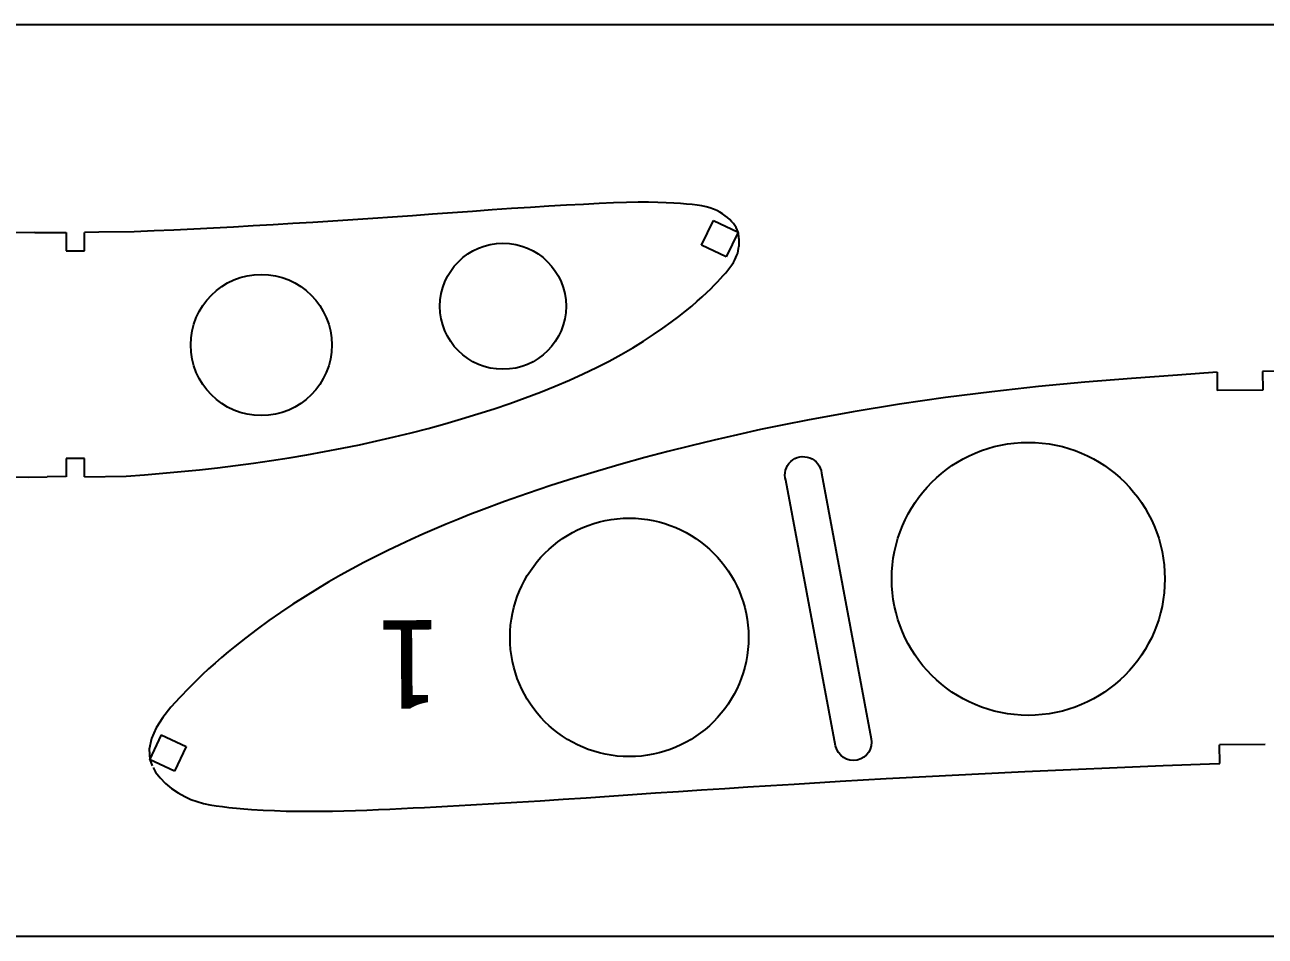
# Model space of a CAD drawing. Header units: millimetres. Extents: x -6564 to 404, y -3346 to 414.
# Drawn here: x -1843.5 to -1707.4, y -127 to -27 of the extents above; entities that cross this region are included whole.
import ezdxf

# ---------------------------------------------------------------- set-up
doc = ezdxf.new("R2010")
doc.units = ezdxf.units.MM
doc.layers.add('7', color=1, linetype='Continuous')
doc.layers.add('LAYER01', color=7, linetype='Continuous')
doc.styles.add('样式_4', font='txt', dxfattribs={"height": 10})

msp = doc.modelspace()

# ---------------------------------------------------------------- linework, layer by layer
at = {"color": 7}
for p, q in [((-1477.7821, -26.9943), (-2477.752, -26.9943)), ((-1769.2239, -51.1559), (-1767.929, -48.4498)), ((-1842.3628, -49.7912), (-1838.9212, -49.7912)), ((-1835.3553, -49.7615), (-1836.9212, -49.7746)), ((-1766.5177, -52.4508), (-1769.2239, -51.1559)), ((-1707.6714, -67.0677), (-1712.6684, -67.1024)), ((-1838.9211, -76.5673), (-1841.0124, -76.6029)), ((-1829.7661, -107.6431), (-1828.4768, -104.8998)), ((-1828.5046, -104.8868), (-1825.7895, -106.1628)), ((-1707.4009, -105.9622), (-1712.3998, -105.9975)), ((-1712.3854, -108.0613), (-1712.3998, -105.9974)), ((-1825.7895, -106.1628), (-1827.0655, -108.8779)), ((-1827.0655, -108.8779), (-1829.7806, -107.6019)), ((-2477.7821, -126.9943), (-1477.7821, -126.9943))]:
    msp.add_line(p, q, dxfattribs=at)
for p, q in [((-1767.929, -48.4498), (-1765.2229, -49.7447)), ((-1838.9212, -49.7912), (-1838.9212, -51.7912)), ((-1836.9212, -51.7912), (-1836.9212, -49.7746)), ((-1765.2229, -49.7447), (-1766.5177, -52.4508)), ((-1838.9212, -51.7912), (-1836.9212, -51.7912)), ((-1836.9212, -74.5818), (-1838.9212, -74.5818)), ((-1838.9212, -74.5818), (-1838.9211, -76.5964)), ((-1836.9212, -76.5818), (-1836.9212, -74.5818))]:
    msp.add_line(p, q)
msp.add_lwpolyline([(-1750.6162, -105.2956, -1), (-1754.5321, -106.1146), (-1759.9978, -76.9678, -1.10348138), (-1756.075, -76.1858), (-1750.6093, -105.3327)], format="xyb", dxfattribs=at)
for centre, radius in [((-1791.018, -57.8753), 6.9172), ((-1817.5334, -62.1263), 7.7414)]:
    msp.add_circle(centre, radius)
for centre, radius in [((-1733.3907, -87.7851), 14.9774), ((-1777.1635, -94.21), 13.0846)]:
    msp.add_circle(centre, radius, dxfattribs=at)
at = {"layer": '7', "color": 7, "linetype": 'Continuous'}
for points in [[(-1765.1324, -50.4365), (-1765.1426, -50.1988), (-1765.1669, -49.9582), (-1765.23, -49.7173), (-1765.3204, -49.4785), (-1765.4374, -49.243), (-1765.5805, -49.0123), (-1765.7472, -48.7868), (-1765.9363, -48.5655), (-1766.1484, -48.3508), (-1766.383, -48.1428), (-1766.6386, -47.9383), (-1766.9187, -47.7447), (-1767.2251, -47.56), (-1767.5565, -47.3862), (-1767.9174, -47.2273), (-1768.3105, -47.0902), (-1768.7381, -46.9698), (-1769.2023, -46.8703), (-1769.709, -46.7897), (-1770.2631, -46.7216), (-1770.8712, -46.6627), (-1771.5417, -46.6066), (-1772.2827, -46.5561), (-1773.1061, -46.5162), (-1774.0236, -46.4848), (-1775.0471, -46.4682), (-1776.1903, -46.4696), (-1777.465, -46.4923), (-1778.8881, -46.5407), (-1780.4648, -46.609), (-1782.1934, -46.6955), (-1784.0469, -46.793), (-1785.9978, -46.9038), (-1788.0163, -47.0264), (-1790.0915, -47.1643), (-1792.2113, -47.3105), (-1794.3649, -47.4654), (-1796.5444, -47.6225), (-1798.735, -47.7811), (-1800.9293, -47.9383), (-1803.1217, -48.0924), (-1805.3127, -48.2429), (-1807.5029, -48.3898), (-1809.6918, -48.533), (-1811.8787, -48.6719), (-1814.063, -48.8066), (-1816.2415, -48.9366), (-1818.4217, -49.0609), (-1820.5981, -49.1817), (-1822.7718, -49.2958), (-1824.9472, -49.4074), (-1827.1145, -49.5137), (-1829.287, -49.6124), (-1831.4619, -49.7098), (-1835.3553, -49.7615)], [(-1842.3628, -49.7912), (-1844.5301, -49.8123)], [(-1836.9212, -76.5818), (-1832.3468, -76.5022), (-1830.3337, -76.3578), (-1828.3236, -76.1936), (-1826.3191, -76.0125), (-1824.3238, -75.8113), (-1822.3345, -75.5902), (-1820.3557, -75.3503), (-1818.3854, -75.0884), (-1816.4236, -74.8059), (-1814.4715, -74.5021), (-1812.528, -74.1763), (-1810.5948, -73.8287), (-1808.6694, -73.4585), (-1806.7575, -73.0675), (-1804.8552, -72.6515), (-1802.9651, -72.2141), (-1801.0878, -71.7534), (-1799.2258, -71.2713), (-1797.3802, -70.7663), (-1795.5599, -70.2432), (-1793.7653, -69.6963), (-1791.9985, -69.13), (-1790.2659, -68.5409), (-1788.5673, -67.9321), (-1786.9111, -67.3039), (-1785.2987, -66.6551), (-1783.7343, -65.9879), (-1782.225, -65.3059), (-1780.7754, -64.6033), (-1779.3813, -63.8851), (-1778.0517, -63.1567), (-1776.7911, -62.4246), (-1775.6065, -61.6961), (-1774.5038, -60.982), (-1773.4889, -60.2907), (-1772.5645, -59.6295), (-1771.7294, -58.9998), (-1770.977, -58.4055), (-1770.3023, -57.8479), (-1769.6986, -57.3236), (-1769.1571, -56.833), (-1768.6698, -56.3762), (-1768.2311, -55.9498), (-1767.8335, -55.5528), (-1767.472, -55.183), (-1767.1429, -54.8373), (-1766.8458, -54.5108), (-1766.5765, -54.1994), (-1766.3341, -53.9013), (-1766.1168, -53.6133), (-1765.9213, -53.3352), (-1765.7472, -53.0649), (-1765.5961, -52.8005), (-1765.4667, -52.541), (-1765.3567, -52.287), (-1765.2702, -52.0365), (-1765.2067, -51.7894), (-1765.1637, -51.5479), (-1765.1462, -51.3116)], [(-1712.6823, -65.1025), (-1717.0245, -65.4217), (-1722.0768, -65.8104), (-1727.186, -66.2123), (-1732.288, -66.6916), (-1737.3799, -67.2513), (-1742.462, -67.8964), (-1747.5313, -68.6291), (-1752.5859, -69.4533), (-1757.625, -70.3742), (-1760.1924, -70.8814), (-1762.7537, -71.4159), (-1765.3089, -71.9756), (-1767.8571, -72.5625), (-1770.4004, -73.1767), (-1772.9366, -73.8182), (-1775.4668, -74.4878), (-1778.0569, -75.2044), (-1780.637, -75.9523), (-1783.2074, -76.7336), (-1785.7661, -77.5513), (-1788.3131, -78.4055), (-1790.8476, -79.3002), (-1793.3677, -80.2374), (-1794.669, -80.7401), (-1795.9658, -81.2559), (-1797.257, -81.7839), (-1798.5417, -82.3262), (-1799.82, -82.8817), (-1801.0897, -83.4525), (-1802.3521, -84.0396), (-1803.6672, -84.6718), (-1804.9729, -85.3234), (-1806.2693, -85.9923), (-1807.5575, -86.6825), (-1808.8364, -87.3921), (-1810.1091, -88.124), (-1811.3745, -88.8771), (-1812.7342, -89.7158), (-1814.0807, -90.579), (-1815.4101, -91.4649), (-1816.7162, -92.3716), (-1817.996, -93.2973), (-1819.2424, -94.2402), (-1820.4524, -95.1985), (-1821.1757, -95.7954), (-1821.8895, -96.4016), (-1822.5968, -97.0241), (-1823.3058, -97.6666), (-1824.0187, -98.3339), (-1824.7439, -99.0338), (-1825.4843, -99.7691), (-1826.4795, -100.7933), (-1827.4499, -101.8755), (-1828.3336, -102.9978), (-1829.0673, -104.1477), (-1829.5902, -105.3103), (-1829.84, -106.4709), (-1829.7528, -107.6149), (-1829.5063, -108.3144)], [(-1701.8501, -64.9343), (-1707.6854, -65.0487)], [(-1845.0836, -76.6071), (-1843.0458, -76.6147), (-1841.0124, -76.6029)], [(-1829.412, -108.482), (-1829.1249, -108.9918), (-1828.6292, -109.6355), (-1828.0398, -110.2375), (-1827.3785, -110.7851), (-1826.6658, -111.2705), (-1825.9214, -111.6831), (-1825.2499, -111.9819), (-1824.5703, -112.224), (-1823.8849, -112.4163), (-1823.195, -112.5677), (-1822.4999, -112.6862), (-1821.8009, -112.7819), (-1821.1004, -112.8616), (-1819.847, -112.9827), (-1818.5898, -113.0828), (-1817.3298, -113.1611), (-1816.0661, -113.2194), (-1814.8018, -113.2608), (-1813.5368, -113.2842), (-1812.2702, -113.2927), (-1811.0031, -113.2851), (-1809.7375, -113.2655), (-1808.4726, -113.2348), (-1807.2083, -113.1952), (-1805.9447, -113.1485), (-1804.68, -113.0968), (-1803.4161, -113.0411), (-1802.1501, -112.9835), (-1800.8841, -112.9248), (-1799.618, -112.8632), (-1798.3528, -112.8006), (-1797.0866, -112.7359), (-1795.8213, -112.6683), (-1794.5549, -112.5987), (-1792.0198, -112.4525), (-1789.4864, -112.2973), (-1786.9528, -112.1361), (-1784.421, -111.9688), (-1781.888, -111.7985), (-1779.356, -111.6262), (-1776.823, -111.453), (-1774.289, -111.2818), (-1771.756, -111.1115), (-1769.2232, -110.9443), (-1766.6904, -110.778), (-1764.1577, -110.6147), (-1761.6241, -110.4545), (-1759.0897, -110.2973), (-1754.0271, -109.9927), (-1748.964, -109.7022), (-1743.9015, -109.4266), (-1738.8395, -109.165), (-1733.7751, -108.9195), (-1728.7093, -108.689), (-1723.6421, -108.4757), (-1718.5824, -108.278), (-1713.5234, -108.0984), (-1712.3854, -108.0613)]]:
    msp.add_lwpolyline(points, dxfattribs=at)
at = {"layer": 'LAYER01'}
for p, q in [((-1712.6823, -65.1025), (-1712.6684, -67.1024)), ((-1707.6854, -65.0487), (-1707.6714, -67.0677))]:
    msp.add_line(p, q, dxfattribs=at)
msp.add_lwpolyline([(-1765.1324, -50.4365), (-1765.1292, -50.7256), (-1765.1277, -50.9981), (-1765.1462, -51.3116)], dxfattribs=at)

# ---------------------------------------------------------------- texts
at = {"color": 7, "insert": (-1804.8038, -92.3485), "char_height": 10, "attachment_point": 9, "rotation": 180.398971, "style": '样式_4'}
msp.add_mtext_dynamic_manual_height_columns('1', width=21.142566, gutter_width=50, heights=[0], dxfattribs=at)

doc.saveas('drawing.dxf')
